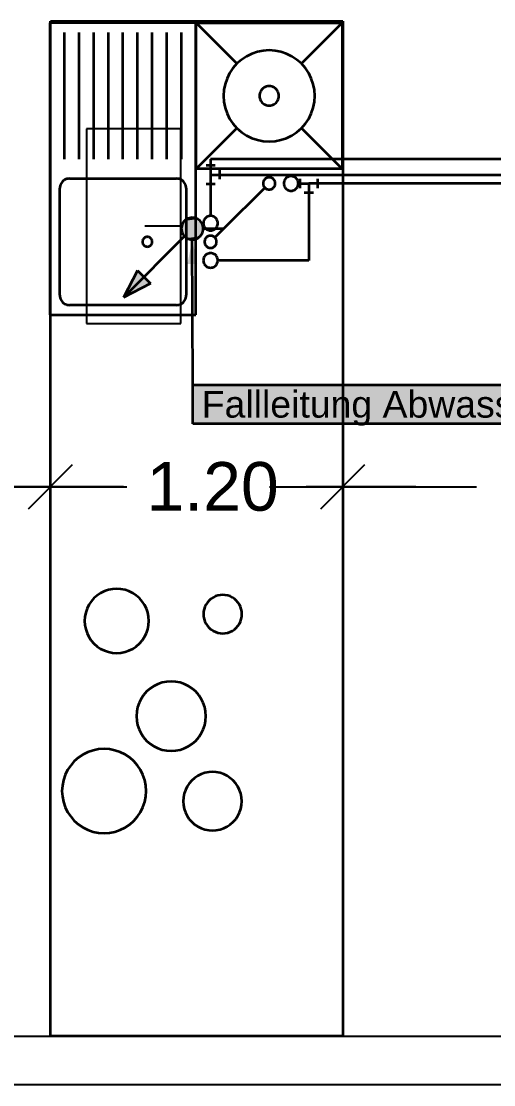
# Model space of a CAD drawing. Extents: x 0 to 756, y -25 to 420.
# Drawn here: x 153.9 to 192.7, y 150.2 to 237.7 of the extents above; entities that cross this region are included whole.
import ezdxf
from ezdxf.lldxf.tags import DXFTag

# ---------------------------------------------------------------- set-up
doc = ezdxf.new("R2010")
doc.units = 0
doc.layers.get('0').update_dxf_attribs({"lineweight": 25})
doc.layers.get('DEFPOINTS').update_dxf_attribs({"lineweight": 25})
for name, color, linetype, lineweight in [('Allgemein03', 7, 'Continuous', 25), ('Möblierung', 7, 'Continuous', 13), ('S_Einrichtung', 7, 'Continuous', 35), ('S_Text', 7, 'Continuous', 35), ('Standard', 7, 'Continuous', 25)]:
    doc.layers.add(name, color=color, linetype=linetype, lineweight=lineweight)
for name, color, linetype, lineweight, true_color in [('Raum', 250, 'Continuous', 13, 0x333333), ('S_Kaltwasser', 3, 'Continuous', 35, 0x00ff00), ('S_Schmutzwasser', 7, 'Continuous', 35, 0x808040), ('S_Warmwasser', 1, 'fein_strichliert', 35, 0xff0000), ('S_Zirkulation', 7, 'fein_strichliert', 35, 0xff0080)]:
    doc.layers.add(name, color=color, linetype=linetype, lineweight=lineweight, true_color=true_color)
doc.styles.get("Standard").update_dxf_attribs({"font": 'arial.ttf'})
tags = doc.linetypes.add('fein_strichliert', pattern=[4, 1, -2, 1]).pattern_tags.tags
tags[8:9] = [DXFTag(74, 4), DXFTag(75, 0), DXFTag(340, '0'), DXFTag(46, 0.0), DXFTag(50, 0.0), DXFTag(44, 0.0), DXFTag(45, 0.0)]
tags[6:7] = [DXFTag(74, 4), DXFTag(75, 0), DXFTag(340, '0'), DXFTag(46, 0.0), DXFTag(50, 0.0), DXFTag(44, 0.0), DXFTag(45, 0.0)]
tags[4:5] = [DXFTag(74, 4), DXFTag(75, 0), DXFTag(340, '0'), DXFTag(46, 0.0), DXFTag(50, 0.0), DXFTag(44, 0.0), DXFTag(45, 0.0)]
tags = doc.linetypes.add('VERDECKT2_S2', pattern=[0.27, 0.2, -0.07]).pattern_tags.tags
tags[6:7] = [DXFTag(74, 4), DXFTag(75, 0), DXFTag(340, '0'), DXFTag(46, 1.0), DXFTag(50, 0.0), DXFTag(44, 0.0), DXFTag(45, 0.0)]
tags[4:5] = [DXFTag(74, 4), DXFTag(75, 0), DXFTag(340, '0'), DXFTag(46, 1.0), DXFTag(50, 0.0), DXFTag(44, 0.0), DXFTag(45, 0.0)]

# ---------------------------------------------------------------- blocks, each defined once
blk = doc.blocks.new('Referenz-A01I5XF3IE')
at = {"layer": 'Allgemein03', "color": 0, "linetype": 'VERDECKT2_S2', "lineweight": -2, "ltscale": 0.25}
for p, q in [((121.284, 154.215), (292.398, 154.215)), ((292.398, 150.212), (121.284, 150.212))]:
    blk.add_line(p, q, dxfattribs=at)
at = {"layer": 'DEFPOINTS', "color": 0, "linetype": 'Continuous', "lineweight": -2, "ltscale": 0.25}
for p, q in [((156.281, 237.67), (156.281, 237.67)), ((156.281, 237.67), (156.281, 237.67)), ((180.312, 237.67), (180.312, 237.67)), ((180.312, 237.67), (180.312, 237.67)), ((180.312, 237.67), (180.312, 237.67)), ((180.312, 237.67), (180.312, 237.67)), ((156.281, 199.387), (156.281, 199.387)), ((180.312, 199.387), (180.312, 199.387)), ((156.281, 154.215), (156.281, 154.215)), ((156.281, 154.215), (156.281, 154.215))]:
    blk.add_line(p, q, dxfattribs=at)
at = {"layer": 'Möblierung', "color": 0, "lineweight": 35}
for p, q in [((156.281, 154.215), (156.281, 237.67)), ((156.281, 237.67), (180.312, 237.67)), ((180.312, 237.67), (180.312, 154.215)), ((160.727, 190.796), (160.417, 190.643)), ((161.054, 190.907), (160.727, 190.796)), ((161.392, 190.974), (161.054, 190.907)), ((161.737, 190.997), (161.392, 190.974)), ((162.081, 190.974), (161.737, 190.997)), ((162.42, 190.907), (162.081, 190.974)), ((162.747, 190.796), (162.42, 190.907)), ((163.057, 190.643), (162.747, 190.796)), ((159.643, 189.964), (159.451, 189.677)), ((159.87, 190.224), (159.643, 189.964)), ((160.13, 190.451), (159.87, 190.224)), ((160.417, 190.643), (160.13, 190.451)), ((163.344, 190.451), (163.057, 190.643)), ((163.604, 190.224), (163.344, 190.451)), ((163.831, 189.964), (163.604, 190.224)), ((164.023, 189.677), (163.831, 189.964)), ((169.194, 189.88), (169.079, 189.708)), ((169.331, 190.036), (169.194, 189.88)), ((169.487, 190.172), (169.331, 190.036)), ((169.659, 190.287), (169.487, 190.172)), ((169.845, 190.379), (169.659, 190.287)), ((170.041, 190.446), (169.845, 190.379)), ((170.244, 190.486), (170.041, 190.446)), ((170.45, 190.499), (170.244, 190.486)), ((170.657, 190.486), (170.45, 190.499)), ((170.86, 190.446), (170.657, 190.486)), ((171.056, 190.379), (170.86, 190.446)), ((171.242, 190.287), (171.056, 190.379)), ((171.414, 190.172), (171.242, 190.287)), ((171.57, 190.036), (171.414, 190.172)), ((171.706, 189.88), (171.57, 190.036)), ((171.821, 189.708), (171.706, 189.88)), ((159.187, 189.04), (159.12, 188.701)), ((159.298, 189.367), (159.187, 189.04)), ((159.451, 189.677), (159.298, 189.367)), ((164.176, 189.367), (164.023, 189.677)), ((164.287, 189.04), (164.176, 189.367)), ((164.354, 188.701), (164.287, 189.04)), ((168.881, 189.123), (168.867, 188.917)), ((168.867, 188.917), (168.881, 188.71)), ((168.921, 189.326), (168.881, 189.123)), ((168.988, 189.522), (168.921, 189.326)), ((169.079, 189.708), (168.988, 189.522)), ((171.913, 189.522), (171.821, 189.708)), ((171.979, 189.326), (171.913, 189.522)), ((172.02, 189.123), (171.979, 189.326)), ((172.033, 188.917), (172.02, 189.123)), ((172.02, 188.71), (172.033, 188.917)), ((159.12, 188.701), (159.097, 188.357)), ((159.097, 188.357), (159.12, 188.012)), ((164.377, 188.357), (164.354, 188.701)), ((164.354, 188.012), (164.377, 188.357)), ((168.881, 188.71), (168.921, 188.507)), ((168.921, 188.507), (168.988, 188.311)), ((168.988, 188.311), (169.079, 188.125)), ((169.079, 188.125), (169.194, 187.953)), ((171.706, 187.953), (171.821, 188.125)), ((171.821, 188.125), (171.913, 188.311)), ((171.913, 188.311), (171.979, 188.507)), ((171.979, 188.507), (172.02, 188.71)), ((159.12, 188.012), (159.187, 187.674)), ((159.187, 187.674), (159.298, 187.347)), ((159.298, 187.347), (159.451, 187.037)), ((164.023, 187.037), (164.176, 187.347)), ((164.176, 187.347), (164.287, 187.674)), ((164.287, 187.674), (164.354, 188.012)), ((169.194, 187.953), (169.331, 187.797)), ((169.331, 187.797), (169.487, 187.661)), ((169.487, 187.661), (169.659, 187.546)), ((169.659, 187.546), (169.845, 187.454)), ((169.845, 187.454), (170.041, 187.388)), ((170.041, 187.388), (170.244, 187.347)), ((170.244, 187.347), (170.45, 187.334)), ((170.45, 187.334), (170.657, 187.347)), ((170.657, 187.347), (170.86, 187.388)), ((170.86, 187.388), (171.056, 187.454)), ((171.056, 187.454), (171.242, 187.546)), ((171.242, 187.546), (171.414, 187.661)), ((171.414, 187.661), (171.57, 187.797)), ((171.57, 187.797), (171.706, 187.953)), ((159.451, 187.037), (159.643, 186.75)), ((159.643, 186.75), (159.87, 186.49)), ((159.87, 186.49), (160.13, 186.263)), ((163.344, 186.263), (163.604, 186.49)), ((163.604, 186.49), (163.831, 186.75)), ((163.831, 186.75), (164.023, 187.037)), ((160.13, 186.263), (160.417, 186.071)), ((160.417, 186.071), (160.727, 185.918)), ((160.727, 185.918), (161.054, 185.807)), ((161.054, 185.807), (161.392, 185.74)), ((161.392, 185.74), (161.737, 185.717)), ((161.737, 185.717), (162.081, 185.74)), ((162.081, 185.74), (162.42, 185.807)), ((162.42, 185.807), (162.747, 185.918)), ((162.747, 185.918), (163.057, 186.071)), ((163.057, 186.071), (163.344, 186.263)), ((164.787, 182.993), (164.477, 182.786)), ((165.122, 183.158), (164.787, 182.993)), ((165.475, 183.278), (165.122, 183.158)), ((165.842, 183.351), (165.475, 183.278)), ((166.214, 183.376), (165.842, 183.351)), ((166.587, 183.351), (166.214, 183.376)), ((166.953, 183.278), (166.587, 183.351)), ((167.306, 183.158), (166.953, 183.278)), ((167.641, 182.993), (167.306, 183.158)), ((167.951, 182.786), (167.641, 182.993)), ((163.743, 181.949), (163.578, 181.614)), ((163.95, 182.259), (163.743, 181.949)), ((164.196, 182.54), (163.95, 182.259)), ((164.477, 182.786), (164.196, 182.54)), ((168.232, 182.54), (167.951, 182.786)), ((168.478, 182.259), (168.232, 182.54)), ((168.685, 181.949), (168.478, 182.259)), ((168.85, 181.614), (168.685, 181.949)), ((163.458, 181.261), (163.385, 180.894)), ((163.578, 181.614), (163.458, 181.261)), ((168.97, 181.261), (168.85, 181.614)), ((169.043, 180.894), (168.97, 181.261)), ((163.385, 180.894), (163.36, 180.522)), ((163.36, 180.522), (163.385, 180.15)), ((169.068, 180.522), (169.043, 180.894)), ((169.043, 180.15), (169.068, 180.522)), ((163.385, 180.15), (163.458, 179.783)), ((163.458, 179.783), (163.578, 179.43)), ((163.578, 179.43), (163.743, 179.095)), ((168.685, 179.095), (168.85, 179.43)), ((168.85, 179.43), (168.97, 179.783)), ((168.97, 179.783), (169.043, 180.15)), ((163.743, 179.095), (163.95, 178.785)), ((163.95, 178.785), (164.196, 178.504)), ((164.196, 178.504), (164.477, 178.258)), ((167.951, 178.258), (168.232, 178.504)), ((168.232, 178.504), (168.478, 178.785)), ((168.478, 178.785), (168.685, 179.095)), ((159.375, 177.564), (158.969, 177.363)), ((159.803, 177.709), (159.375, 177.564)), ((160.247, 177.798), (159.803, 177.709)), ((160.699, 177.827), (160.247, 177.798)), ((161.151, 177.798), (160.699, 177.827)), ((161.595, 177.709), (161.151, 177.798)), ((162.024, 177.564), (161.595, 177.709)), ((162.43, 177.363), (162.024, 177.564)), ((164.477, 178.258), (164.787, 178.051)), ((164.787, 178.051), (165.122, 177.886)), ((165.122, 177.886), (165.475, 177.766)), ((165.475, 177.766), (165.842, 177.693)), ((165.842, 177.693), (166.214, 177.668)), ((166.214, 177.668), (166.587, 177.693)), ((166.587, 177.693), (166.953, 177.766)), ((166.953, 177.766), (167.306, 177.886)), ((167.306, 177.886), (167.641, 178.051)), ((167.641, 178.051), (167.951, 178.258)), ((158.252, 176.813), (157.953, 176.473)), ((158.592, 177.112), (158.252, 176.813)), ((158.969, 177.363), (158.592, 177.112)), ((162.806, 177.112), (162.43, 177.363)), ((163.147, 176.813), (162.806, 177.112)), ((163.445, 176.473), (163.147, 176.813)), ((157.702, 176.097), (157.501, 175.69)), ((157.953, 176.473), (157.702, 176.097)), ((163.697, 176.097), (163.445, 176.473)), ((163.897, 175.69), (163.697, 176.097)), ((168.988, 175.852), (168.69, 175.75)), ((169.297, 175.913), (168.988, 175.852)), ((169.611, 175.934), (169.297, 175.913)), ((169.925, 175.913), (169.611, 175.934)), ((170.234, 175.852), (169.925, 175.913)), ((170.532, 175.75), (170.234, 175.852)), ((157.356, 175.262), (157.268, 174.818)), ((157.501, 175.69), (157.356, 175.262)), ((164.042, 175.262), (163.897, 175.69)), ((164.131, 174.818), (164.042, 175.262)), ((167.701, 174.992), (167.526, 174.73)), ((167.909, 175.229), (167.701, 174.992)), ((168.145, 175.436), (167.909, 175.229)), ((168.407, 175.611), (168.145, 175.436)), ((168.69, 175.75), (168.407, 175.611)), ((170.814, 175.611), (170.532, 175.75)), ((171.076, 175.436), (170.814, 175.611)), ((171.313, 175.229), (171.076, 175.436)), ((171.52, 174.992), (171.313, 175.229)), ((171.695, 174.73), (171.52, 174.992)), ((157.268, 174.818), (157.238, 174.366)), ((157.238, 174.366), (157.268, 173.914)), ((164.16, 174.366), (164.131, 174.818)), ((164.131, 173.914), (164.16, 174.366)), ((167.286, 174.15), (167.224, 173.841)), ((167.387, 174.448), (167.286, 174.15)), ((167.526, 174.73), (167.387, 174.448)), ((171.835, 174.448), (171.695, 174.73)), ((171.936, 174.15), (171.835, 174.448)), ((171.997, 173.841), (171.936, 174.15)), ((157.268, 173.914), (157.356, 173.47)), ((157.356, 173.47), (157.501, 173.041)), ((163.897, 173.041), (164.042, 173.47)), ((164.042, 173.47), (164.131, 173.914)), ((167.224, 173.841), (167.204, 173.527)), ((167.204, 173.527), (167.224, 173.212)), ((167.224, 173.212), (167.286, 172.904)), ((171.936, 172.904), (171.997, 173.212)), ((172.018, 173.527), (171.997, 173.841)), ((171.997, 173.212), (172.018, 173.527)), ((157.501, 173.041), (157.702, 172.635)), ((157.702, 172.635), (157.953, 172.259)), ((163.445, 172.259), (163.697, 172.635)), ((163.697, 172.635), (163.897, 173.041)), ((167.286, 172.904), (167.387, 172.605)), ((167.387, 172.605), (167.526, 172.323)), ((167.526, 172.323), (167.701, 172.061)), ((171.52, 172.061), (171.695, 172.323)), ((171.695, 172.323), (171.835, 172.605)), ((171.835, 172.605), (171.936, 172.904)), ((157.953, 172.259), (158.252, 171.919)), ((158.252, 171.919), (158.592, 171.62)), ((158.592, 171.62), (158.969, 171.368)), ((162.43, 171.368), (162.806, 171.62)), ((162.806, 171.62), (163.147, 171.919)), ((163.147, 171.919), (163.445, 172.259)), ((167.701, 172.061), (167.909, 171.824)), ((167.909, 171.824), (168.145, 171.617)), ((168.145, 171.617), (168.407, 171.442)), ((168.407, 171.442), (168.69, 171.303)), ((170.532, 171.303), (170.814, 171.442)), ((170.814, 171.442), (171.076, 171.617)), ((171.076, 171.617), (171.313, 171.824)), ((171.313, 171.824), (171.52, 172.061)), ((158.969, 171.368), (159.375, 171.168)), ((159.375, 171.168), (159.803, 171.023)), ((159.803, 171.023), (160.247, 170.934)), ((160.247, 170.934), (160.699, 170.905)), ((160.699, 170.905), (161.151, 170.934)), ((161.151, 170.934), (161.595, 171.023)), ((161.595, 171.023), (162.024, 171.168)), ((162.024, 171.168), (162.43, 171.368)), ((168.69, 171.303), (168.988, 171.201)), ((168.988, 171.201), (169.297, 171.14)), ((169.297, 171.14), (169.611, 171.119)), ((169.611, 171.119), (169.925, 171.14)), ((169.925, 171.14), (170.234, 171.201)), ((170.234, 171.201), (170.532, 171.303)), ((180.312, 154.215), (156.281, 154.215))]:
    blk.add_line(p, q, dxfattribs=at)
at = {"layer": 'Möblierung', "color": 0, "lineweight": -2}
for p, q in [((159.254, 228.824), (159.254, 212.813)), ((167.006, 228.824), (159.254, 228.824)), ((167.006, 212.813), (167.006, 228.824)), ((167.006, 220.819), (164.037, 220.819)), ((159.254, 212.813), (167.006, 212.813))]:
    blk.add_line(p, q, dxfattribs=at)
at = {"layer": 'Raum', "color": 0, "lineweight": -2}
for p, q in [((156.281, 154.215), (156.281, 237.67)), ((156.281, 237.67), (180.312, 237.67)), ((180.312, 237.67), (180.312, 154.215)), ((180.312, 154.215), (156.281, 154.215))]:
    blk.add_line(p, q, dxfattribs=at)
at = {"layer": 'Standard', "color": 0, "lineweight": -2}
for p, q in [((156.281, 196.385), (156.281, 202.389)), ((156.281, 202.389), (156.281, 196.385)), ((180.312, 196.385), (180.312, 202.389)), ((180.312, 202.389), (180.312, 196.385)), ((154.48, 197.585), (158.083, 201.188)), ((158.083, 201.188), (154.48, 197.585)), ((178.511, 197.585), (182.114, 201.188)), ((182.114, 201.188), (178.511, 197.585)), ((146.638, 199.387), (156.281, 199.387)), ((150.277, 199.387), (159.283, 199.387)), ((162.285, 199.387), (153.279, 199.387)), ((156.281, 199.387), (162.577, 199.387)), ((174.308, 199.387), (183.314, 199.387)), ((175.786, 199.387), (180.312, 199.387)), ((186.316, 199.387), (177.31, 199.387)), ((180.312, 199.387), (191.314, 199.387))]:
    blk.add_line(p, q, dxfattribs=at)
at = {"layer": 'Standard', "color": 0, "lineweight": -2, "insert": (164.178, 201.42), "char_height": 4.00267, "attachment_point": 1}
blk.add_mtext('{\\fArial;1.20}', dxfattribs=at)
blk = doc.blocks.new('Fallleitung Abwasser-A01I5XJ7IE', base_point=(162.292, 214.964))
at = {"color": 0, "lineweight": -2}
for p, q in [((167.4, 221.334), (167.311, 221.256)), ((167.498, 221.399), (167.4, 221.334)), ((167.603, 221.451), (167.498, 221.399)), ((167.715, 221.489), (167.603, 221.451)), ((167.83, 221.512), (167.715, 221.489)), ((167.948, 221.52), (167.83, 221.512)), ((168.065, 221.512), (167.948, 221.52)), ((168.181, 221.489), (168.065, 221.512)), ((168.292, 221.451), (168.181, 221.489)), ((168.398, 221.399), (168.292, 221.451)), ((168.496, 221.334), (168.398, 221.399)), ((168.584, 221.256), (168.496, 221.334)), ((167.055, 220.737), (167.048, 220.62)), ((167.048, 220.62), (167.055, 220.502)), ((167.078, 220.853), (167.055, 220.737)), ((167.055, 220.502), (167.078, 220.387)), ((167.116, 220.964), (167.078, 220.853)), ((167.168, 221.07), (167.116, 220.964)), ((167.234, 221.168), (167.168, 221.07)), ((167.311, 221.256), (167.234, 221.168)), ((168.662, 221.168), (168.584, 221.256)), ((168.727, 221.07), (168.662, 221.168)), ((168.779, 220.964), (168.727, 221.07)), ((168.817, 220.853), (168.779, 220.964)), ((168.84, 220.737), (168.817, 220.853)), ((168.817, 220.387), (168.84, 220.502)), ((168.848, 220.62), (168.84, 220.737)), ((168.84, 220.502), (168.848, 220.62)), ((167.311, 219.984), (162.292, 214.964)), ((167.078, 220.387), (167.116, 220.275)), ((167.116, 220.275), (167.168, 220.17)), ((167.168, 220.17), (167.234, 220.072)), ((167.234, 220.072), (167.311, 219.983)), ((167.311, 219.983), (167.4, 219.906)), ((167.4, 219.906), (167.498, 219.84)), ((167.498, 219.84), (167.603, 219.788)), ((167.603, 219.788), (167.715, 219.75)), ((167.715, 219.75), (167.83, 219.728)), ((167.83, 219.728), (167.948, 219.72)), ((167.948, 219.72), (168.065, 219.728)), ((168.065, 219.728), (168.181, 219.75)), ((168.181, 219.75), (168.292, 219.788)), ((168.292, 219.788), (168.398, 219.84)), ((168.398, 219.84), (168.496, 219.906)), ((168.496, 219.906), (168.584, 219.983)), ((168.584, 219.983), (168.662, 220.072)), ((168.662, 220.072), (168.727, 220.17)), ((168.727, 220.17), (168.779, 220.275)), ((168.779, 220.275), (168.817, 220.387)), ((163.446, 217.181), (162.292, 214.964)), ((163.446, 217.181), (164.509, 216.118)), ((164.509, 216.118), (162.292, 214.964))]:
    blk.add_line(p, q, dxfattribs=at)
for points in [[(168.584, 221.256), (167.311, 221.256), (168.398, 221.399)], [(167.311, 221.256), (168.398, 221.399), (167.498, 221.399)], [(168.398, 221.399), (167.498, 221.399), (168.181, 221.489)], [(167.498, 221.399), (168.181, 221.489), (167.715, 221.489)], [(168.181, 221.489), (167.715, 221.489), (167.948, 221.52)], [(168.848, 220.62), (167.048, 220.62), (168.817, 220.853)], [(167.048, 220.62), (168.817, 220.853), (167.078, 220.853)], [(167.078, 220.387), (168.848, 220.62), (167.048, 220.62)], [(168.817, 220.853), (167.078, 220.853), (168.727, 221.07)], [(167.078, 220.853), (168.727, 221.07), (167.168, 221.07)], [(168.817, 220.387), (167.078, 220.387), (168.848, 220.62)], [(168.727, 221.07), (167.168, 221.07), (168.584, 221.256)], [(167.168, 221.07), (168.584, 221.256), (167.311, 221.256)], [(167.168, 220.17), (168.817, 220.387), (167.078, 220.387)], [(168.727, 220.17), (167.168, 220.17), (168.817, 220.387)], [(167.311, 219.983), (168.727, 220.17), (167.168, 220.17)], [(168.584, 219.983), (167.311, 219.983), (168.727, 220.17)], [(167.498, 219.84), (168.584, 219.983), (167.311, 219.983)], [(168.398, 219.84), (167.498, 219.84), (168.584, 219.983)], [(167.715, 219.75), (168.398, 219.84), (167.498, 219.84)], [(168.181, 219.75), (167.715, 219.75), (168.398, 219.84)], [(167.948, 219.72), (168.181, 219.75), (167.715, 219.75)], [(164.509, 216.118), (162.893, 216.118), (163.446, 217.181)], [(162.292, 214.964), (164.509, 216.118), (162.893, 216.118)]]:
    blk.add_solid(points, dxfattribs=at)
blk = doc.blocks.new('Bauteilbeschriftung-A01I5XJ9IE', base_point=(167.555, 204.574))
at = {"color": 0, "linetype": 'ByBlock', "lineweight": -2, "ltscale": 0.35}
blk.add_line((167.994, 207.774), (167.948, 219.72), dxfattribs=at)
at = {"color": 0, "lineweight": -2}
for p, q in [((167.994, 207.774), (197.969, 207.774)), ((167.994, 204.574), (167.994, 207.774)), ((197.969, 207.774), (197.969, 204.574)), ((197.969, 204.574), (167.994, 204.574))]:
    blk.add_line(p, q, dxfattribs=at)
at = {"color": 0, "linetype": 'ByBlock', "lineweight": -2, "ltscale": 0.35}
for points in [[(168.355, 217.721), (167.556, 217.721), (167.948, 219.72)], [(167.555, 217.718), (168.355, 217.721), (167.556, 217.721)]]:
    blk.add_solid(points, dxfattribs=at)
at = {"color": 7, "linetype": 'ByBlock', "lineweight": -2, "ltscale": 0.35, "true_color": 0xffffff}
for points in [[(167.994, 204.574), (197.969, 204.574), (167.994, 207.774)], [(197.969, 204.574), (167.994, 207.774), (197.969, 207.774)]]:
    blk.add_solid(points, dxfattribs=at)
at = {"color": 0, "linetype": 'ByBlock', "lineweight": -2, "ltscale": 0.35, "insert": (168.728, 207.274), "char_height": 2.2, "attachment_point": 1}
blk.add_mtext('{\\fArial;Fallleitung Abwasser}', dxfattribs=at)
blk = doc.blocks.new('Spüle-A01I5XMLIE', base_point=(156.253, 213.533))
at = {"color": 0, "linetype": 'ByBlock', "lineweight": -2, "ltscale": 0.35}
for p, q in [((168.253, 237.533), (156.253, 237.533)), ((156.253, 237.533), (156.253, 213.533)), ((168.253, 213.533), (168.253, 237.533)), ((157.453, 226.333), (157.453, 236.733)), ((158.653, 226.333), (158.653, 236.733)), ((159.853, 226.333), (159.853, 236.733)), ((161.053, 226.333), (161.053, 236.733)), ((162.253, 226.333), (162.253, 236.733)), ((163.453, 226.333), (163.453, 236.733)), ((164.653, 226.333), (164.653, 236.733)), ((165.853, 226.333), (165.853, 236.733)), ((167.053, 226.333), (167.053, 236.733)), ((157.06, 224.037), (157.053, 223.933)), ((157.053, 215.133), (157.053, 223.933)), ((157.081, 224.14), (157.06, 224.037)), ((157.114, 224.239), (157.081, 224.14)), ((157.161, 224.333), (157.114, 224.239)), ((157.219, 224.42), (157.161, 224.333)), ((157.288, 224.499), (157.219, 224.42)), ((157.366, 224.568), (157.288, 224.499)), ((157.453, 224.626), (157.366, 224.568)), ((157.547, 224.672), (157.453, 224.626)), ((157.646, 224.706), (157.547, 224.672)), ((157.749, 224.726), (157.646, 224.706)), ((157.853, 224.733), (157.749, 224.726)), ((157.853, 224.733), (166.653, 224.733)), ((166.758, 224.726), (166.653, 224.733)), ((166.86, 224.706), (166.758, 224.726)), ((166.96, 224.672), (166.86, 224.706)), ((167.053, 224.626), (166.96, 224.672)), ((167.14, 224.568), (167.053, 224.626)), ((167.219, 224.499), (167.14, 224.568)), ((167.288, 224.42), (167.219, 224.499)), ((167.346, 224.333), (167.288, 224.42)), ((167.392, 224.239), (167.346, 224.333)), ((167.426, 224.14), (167.392, 224.239)), ((167.447, 224.037), (167.426, 224.14)), ((167.453, 223.933), (167.447, 224.037)), ((167.453, 223.933), (167.453, 215.133)), ((163.857, 219.585), (163.853, 219.533)), ((163.853, 219.533), (163.857, 219.481)), ((163.867, 219.636), (163.857, 219.585)), ((163.884, 219.686), (163.867, 219.636)), ((163.907, 219.733), (163.884, 219.686)), ((163.936, 219.776), (163.907, 219.733)), ((163.971, 219.816), (163.936, 219.776)), ((164.01, 219.85), (163.971, 219.816)), ((164.053, 219.879), (164.01, 219.85)), ((164.1, 219.902), (164.053, 219.879)), ((164.15, 219.919), (164.1, 219.902)), ((164.201, 219.93), (164.15, 219.919)), ((164.253, 219.933), (164.201, 219.93)), ((164.306, 219.93), (164.253, 219.933)), ((164.357, 219.919), (164.306, 219.93)), ((164.406, 219.902), (164.357, 219.919)), ((164.453, 219.879), (164.406, 219.902)), ((164.497, 219.85), (164.453, 219.879)), ((164.536, 219.816), (164.497, 219.85)), ((164.571, 219.776), (164.536, 219.816)), ((164.6, 219.733), (164.571, 219.776)), ((164.623, 219.686), (164.6, 219.733)), ((164.64, 219.636), (164.623, 219.686)), ((164.65, 219.585), (164.64, 219.636)), ((164.653, 219.533), (164.65, 219.585)), ((164.65, 219.481), (164.653, 219.533)), ((163.857, 219.481), (163.867, 219.429)), ((163.867, 219.429), (163.884, 219.38)), ((163.884, 219.38), (163.907, 219.333)), ((163.907, 219.333), (163.936, 219.289)), ((163.936, 219.289), (163.971, 219.25)), ((163.971, 219.25), (164.01, 219.216)), ((164.01, 219.216), (164.053, 219.187)), ((164.053, 219.187), (164.1, 219.163)), ((164.1, 219.163), (164.15, 219.147)), ((164.15, 219.147), (164.201, 219.136)), ((164.201, 219.136), (164.253, 219.133)), ((164.253, 219.133), (164.306, 219.136)), ((164.306, 219.136), (164.357, 219.147)), ((164.357, 219.147), (164.406, 219.163)), ((164.406, 219.163), (164.453, 219.187)), ((164.453, 219.187), (164.497, 219.216)), ((164.497, 219.216), (164.536, 219.25)), ((164.536, 219.25), (164.571, 219.289)), ((164.571, 219.289), (164.6, 219.333)), ((164.6, 219.333), (164.623, 219.38)), ((164.623, 219.38), (164.64, 219.429)), ((164.64, 219.429), (164.65, 219.481)), ((157.053, 215.133), (157.06, 215.029)), ((157.06, 215.029), (157.081, 214.926)), ((157.081, 214.926), (157.114, 214.827)), ((157.114, 214.827), (157.161, 214.733)), ((157.161, 214.733), (157.219, 214.646)), ((157.219, 214.646), (157.288, 214.567)), ((157.288, 214.567), (157.366, 214.498)), ((157.366, 214.498), (157.453, 214.44)), ((157.453, 214.44), (157.547, 214.394)), ((157.547, 214.394), (157.646, 214.36)), ((157.646, 214.36), (157.749, 214.34)), ((157.749, 214.34), (157.853, 214.333)), ((166.653, 214.333), (157.853, 214.333)), ((166.653, 214.333), (166.758, 214.34)), ((166.758, 214.34), (166.86, 214.36)), ((166.86, 214.36), (166.96, 214.394)), ((166.96, 214.394), (167.053, 214.44)), ((167.053, 214.44), (167.14, 214.498)), ((167.14, 214.498), (167.219, 214.567)), ((167.219, 214.567), (167.288, 214.646)), ((167.288, 214.646), (167.346, 214.733)), ((167.346, 214.733), (167.392, 214.827)), ((167.392, 214.827), (167.426, 214.926)), ((167.426, 214.926), (167.447, 215.029)), ((167.447, 215.029), (167.453, 215.133)), ((156.253, 213.533), (168.253, 213.533))]:
    blk.add_line(p, q, dxfattribs=at)
blk = doc.blocks.new('Anschluss-Element-A01I5XMNIE', base_point=(168.853, 217.403))
at = {"color": 0, "lineweight": -2}
for p, q in [((168.859, 218.081), (168.853, 218.003)), ((168.853, 218.003), (168.859, 217.925)), ((168.874, 218.158), (168.859, 218.081)), ((168.859, 217.925), (168.874, 217.848)), ((168.899, 218.233), (168.874, 218.158)), ((168.874, 217.848), (168.899, 217.773)), ((168.934, 218.303), (168.899, 218.233)), ((168.899, 217.773), (168.934, 217.703)), ((168.977, 218.368), (168.934, 218.303)), ((169.029, 218.427), (168.977, 218.368)), ((169.088, 218.479), (169.029, 218.427)), ((169.153, 218.523), (169.088, 218.479)), ((169.224, 218.557), (169.153, 218.523)), ((169.298, 218.583), (169.224, 218.557)), ((169.375, 218.598), (169.298, 218.583)), ((169.453, 218.603), (169.375, 218.598)), ((169.532, 218.598), (169.453, 218.603)), ((169.609, 218.583), (169.532, 218.598)), ((169.683, 218.557), (169.609, 218.583)), ((169.753, 218.523), (169.683, 218.557)), ((169.819, 218.479), (169.753, 218.523)), ((169.878, 218.427), (169.819, 218.479)), ((169.929, 218.368), (169.878, 218.427)), ((169.973, 218.303), (169.929, 218.368)), ((170.008, 218.233), (169.973, 218.303)), ((169.973, 217.703), (170.008, 217.773)), ((170.033, 218.158), (170.008, 218.233)), ((170.008, 217.773), (170.033, 217.848)), ((170.048, 218.081), (170.033, 218.158)), ((170.033, 217.848), (170.048, 217.925)), ((170.053, 218.003), (170.048, 218.081)), ((170.048, 217.925), (170.053, 218.003)), ((168.934, 217.703), (168.977, 217.638)), ((168.977, 217.638), (169.029, 217.579)), ((169.029, 217.579), (169.088, 217.527)), ((169.088, 217.527), (169.153, 217.483)), ((169.153, 217.483), (169.224, 217.449)), ((169.224, 217.449), (169.298, 217.423)), ((169.298, 217.423), (169.375, 217.408)), ((169.375, 217.408), (169.453, 217.403)), ((169.453, 217.403), (169.532, 217.408)), ((169.532, 217.408), (169.609, 217.423)), ((169.609, 217.423), (169.683, 217.449)), ((169.683, 217.449), (169.753, 217.483)), ((169.753, 217.483), (169.819, 217.527)), ((169.819, 217.527), (169.878, 217.579)), ((169.878, 217.579), (169.929, 217.638)), ((169.929, 217.638), (169.973, 217.703))]:
    blk.add_line(p, q, dxfattribs=at)
blk = doc.blocks.new('Anschluss-Element-A01I5XMPIE', base_point=(168.853, 220.463))
at = {"color": 0, "linetype": 'Continuous', "lineweight": -2, "ltscale": 0.35}
for p, q in [((168.899, 221.293), (168.874, 221.218)), ((168.934, 221.363), (168.899, 221.293)), ((168.977, 221.428), (168.934, 221.363)), ((169.029, 221.487), (168.977, 221.428)), ((169.088, 221.539), (169.029, 221.487)), ((169.153, 221.583), (169.088, 221.539)), ((169.224, 221.617), (169.153, 221.583)), ((169.298, 221.643), (169.224, 221.617)), ((169.375, 221.658), (169.298, 221.643)), ((169.453, 221.663), (169.375, 221.658)), ((169.532, 221.658), (169.453, 221.663)), ((169.609, 221.643), (169.532, 221.658)), ((169.683, 221.617), (169.609, 221.643)), ((169.753, 221.583), (169.683, 221.617)), ((169.819, 221.539), (169.753, 221.583)), ((169.878, 221.487), (169.819, 221.539)), ((169.929, 221.428), (169.878, 221.487)), ((169.973, 221.363), (169.929, 221.428)), ((170.008, 221.293), (169.973, 221.363)), ((170.033, 221.218), (170.008, 221.293)), ((168.859, 221.141), (168.853, 221.063)), ((168.853, 221.063), (168.859, 220.985)), ((168.874, 221.218), (168.859, 221.141)), ((168.859, 220.985), (168.874, 220.908)), ((168.874, 220.908), (168.899, 220.833)), ((168.899, 220.833), (168.934, 220.763)), ((168.934, 220.763), (168.977, 220.698)), ((168.977, 220.698), (169.029, 220.639)), ((169.029, 220.639), (169.088, 220.587)), ((169.088, 220.587), (169.153, 220.543)), ((169.153, 220.543), (169.224, 220.509)), ((169.224, 220.509), (169.298, 220.483)), ((169.298, 220.483), (169.375, 220.468)), ((169.375, 220.468), (169.453, 220.463)), ((169.453, 220.463), (169.532, 220.468)), ((169.532, 220.468), (169.609, 220.483)), ((169.609, 220.483), (169.683, 220.509)), ((169.683, 220.509), (169.753, 220.543)), ((169.753, 220.543), (169.819, 220.587)), ((169.819, 220.587), (169.878, 220.639)), ((169.878, 220.639), (169.929, 220.698)), ((169.929, 220.698), (169.973, 220.763)), ((169.973, 220.763), (170.008, 220.833)), ((170.008, 220.833), (170.033, 220.908)), ((170.048, 221.141), (170.033, 221.218)), ((170.033, 220.908), (170.048, 220.985)), ((170.053, 221.063), (170.048, 221.141)), ((170.048, 220.985), (170.053, 221.063))]:
    blk.add_line(p, q, dxfattribs=at)
blk = doc.blocks.new('Anschluss-Element-A01I5XMRIE', base_point=(168.953, 219.033))
at = {"color": 0, "lineweight": -2}
for p, q in [((168.958, 219.598), (168.953, 219.533)), ((168.953, 219.533), (168.958, 219.468)), ((168.97, 219.662), (168.958, 219.598)), ((168.991, 219.724), (168.97, 219.662)), ((169.02, 219.783), (168.991, 219.724)), ((169.057, 219.837), (169.02, 219.783)), ((169.1, 219.887), (169.057, 219.837)), ((169.149, 219.93), (169.1, 219.887)), ((169.203, 219.966), (169.149, 219.93)), ((169.262, 219.995), (169.203, 219.966)), ((169.324, 220.016), (169.262, 219.995)), ((169.388, 220.029), (169.324, 220.016)), ((169.453, 220.033), (169.388, 220.029)), ((169.519, 220.029), (169.453, 220.033)), ((169.583, 220.016), (169.519, 220.029)), ((169.645, 219.995), (169.583, 220.016)), ((169.703, 219.966), (169.645, 219.995)), ((169.758, 219.93), (169.703, 219.966)), ((169.807, 219.887), (169.758, 219.93)), ((169.85, 219.837), (169.807, 219.887)), ((169.886, 219.783), (169.85, 219.837)), ((169.915, 219.724), (169.886, 219.783)), ((169.936, 219.662), (169.915, 219.724)), ((169.949, 219.598), (169.936, 219.662)), ((169.953, 219.533), (169.949, 219.598)), ((169.949, 219.468), (169.953, 219.533)), ((168.958, 219.468), (168.97, 219.404)), ((168.97, 219.404), (168.991, 219.342)), ((168.991, 219.342), (169.02, 219.283)), ((169.02, 219.283), (169.057, 219.229)), ((169.057, 219.229), (169.1, 219.179)), ((169.1, 219.179), (169.149, 219.136)), ((169.149, 219.136), (169.203, 219.1)), ((169.203, 219.1), (169.262, 219.071)), ((169.262, 219.071), (169.324, 219.05)), ((169.324, 219.05), (169.388, 219.037)), ((169.388, 219.037), (169.453, 219.033)), ((169.453, 219.033), (169.519, 219.037)), ((169.519, 219.037), (169.583, 219.05)), ((169.583, 219.05), (169.645, 219.071)), ((169.645, 219.071), (169.703, 219.1)), ((169.703, 219.1), (169.758, 219.136)), ((169.758, 219.136), (169.807, 219.179)), ((169.807, 219.179), (169.85, 219.229)), ((169.85, 219.229), (169.886, 219.283)), ((169.886, 219.283), (169.915, 219.342)), ((169.915, 219.342), (169.936, 219.404)), ((169.936, 219.404), (169.949, 219.468))]:
    blk.add_line(p, q, dxfattribs=at)
blk = doc.blocks.new('Geschirrspüler-A01I5XMTIE', base_point=(168.268, 225.533))
at = {"color": 0, "lineweight": -2}
for p, q in [((168.268, 225.533), (168.268, 237.533)), ((168.268, 237.533), (180.268, 237.533)), ((168.268, 237.533), (171.617, 234.185)), ((180.268, 237.533), (176.92, 234.185)), ((180.268, 237.533), (180.268, 225.533)), ((174.268, 235.283), (173.779, 235.251)), ((174.758, 235.251), (174.268, 235.283)), ((171.986, 234.508), (171.617, 234.185)), ((172.393, 234.781), (171.986, 234.508)), ((172.833, 234.997), (172.393, 234.781)), ((173.298, 235.155), (172.833, 234.997)), ((173.779, 235.251), (173.298, 235.155)), ((175.239, 235.155), (174.758, 235.251)), ((175.703, 234.997), (175.239, 235.155)), ((176.143, 234.781), (175.703, 234.997)), ((176.551, 234.508), (176.143, 234.781)), ((176.92, 234.185), (176.551, 234.508)), ((171.293, 233.816), (171.021, 233.408)), ((171.617, 234.185), (171.293, 233.816)), ((177.244, 233.816), (176.92, 234.185)), ((177.516, 233.408), (177.244, 233.816)), ((170.804, 232.968), (170.646, 232.504)), ((171.021, 233.408), (170.804, 232.968)), ((177.733, 232.968), (177.516, 233.408)), ((177.891, 232.504), (177.733, 232.968)), ((170.551, 232.022), (170.518, 231.533)), ((170.646, 232.504), (170.551, 232.022)), ((173.529, 231.839), (173.496, 231.74)), ((173.576, 231.933), (173.529, 231.839)), ((173.634, 232.02), (173.576, 231.933)), ((173.703, 232.099), (173.634, 232.02)), ((173.781, 232.168), (173.703, 232.099)), ((173.868, 232.226), (173.781, 232.168)), ((173.962, 232.272), (173.868, 232.226)), ((174.061, 232.306), (173.962, 232.272)), ((174.164, 232.326), (174.061, 232.306)), ((174.268, 232.333), (174.164, 232.326)), ((174.373, 232.326), (174.268, 232.333)), ((174.475, 232.306), (174.373, 232.326)), ((174.575, 232.272), (174.475, 232.306)), ((174.668, 232.226), (174.575, 232.272)), ((174.755, 232.168), (174.668, 232.226)), ((174.834, 232.099), (174.755, 232.168)), ((174.903, 232.02), (174.834, 232.099)), ((174.961, 231.933), (174.903, 232.02)), ((175.008, 231.839), (174.961, 231.933)), ((175.041, 231.74), (175.008, 231.839)), ((177.986, 232.022), (177.891, 232.504)), ((178.018, 231.533), (177.986, 232.022)), ((170.518, 231.533), (170.551, 231.043)), ((170.551, 231.043), (170.646, 230.562)), ((173.475, 231.637), (173.468, 231.533)), ((173.468, 231.533), (173.475, 231.429)), ((173.496, 231.74), (173.475, 231.637)), ((173.475, 231.429), (173.496, 231.326)), ((173.496, 231.326), (173.529, 231.227)), ((173.529, 231.227), (173.576, 231.133)), ((173.576, 231.133), (173.634, 231.046)), ((173.634, 231.046), (173.703, 230.967)), ((173.703, 230.967), (173.781, 230.898)), ((173.781, 230.898), (173.868, 230.84)), ((174.668, 230.84), (174.755, 230.898)), ((174.755, 230.898), (174.834, 230.967)), ((174.834, 230.967), (174.903, 231.046)), ((174.903, 231.046), (174.961, 231.133)), ((174.961, 231.133), (175.008, 231.227)), ((175.008, 231.227), (175.041, 231.326)), ((175.062, 231.637), (175.041, 231.74)), ((175.041, 231.326), (175.062, 231.429)), ((175.068, 231.533), (175.062, 231.637)), ((175.062, 231.429), (175.068, 231.533)), ((177.891, 230.562), (177.986, 231.043)), ((177.986, 231.043), (178.018, 231.533)), ((170.646, 230.562), (170.804, 230.098)), ((170.804, 230.098), (171.021, 229.658)), ((173.868, 230.84), (173.962, 230.794)), ((173.962, 230.794), (174.061, 230.76)), ((174.061, 230.76), (174.164, 230.74)), ((174.164, 230.74), (174.268, 230.733)), ((174.268, 230.733), (174.373, 230.74)), ((174.373, 230.74), (174.475, 230.76)), ((174.475, 230.76), (174.575, 230.794)), ((174.575, 230.794), (174.668, 230.84)), ((177.516, 229.658), (177.733, 230.098)), ((177.733, 230.098), (177.891, 230.562)), ((171.021, 229.658), (171.293, 229.25)), ((171.293, 229.25), (171.617, 228.881)), ((176.92, 228.881), (177.244, 229.25)), ((177.244, 229.25), (177.516, 229.658)), ((168.268, 225.533), (171.617, 228.881)), ((171.617, 228.881), (171.986, 228.558)), ((171.986, 228.558), (172.393, 228.285)), ((172.393, 228.285), (172.833, 228.068)), ((175.703, 228.068), (176.143, 228.285)), ((176.143, 228.285), (176.551, 228.558)), ((176.551, 228.558), (176.92, 228.881)), ((180.268, 225.533), (176.92, 228.881)), ((172.833, 228.068), (173.298, 227.911)), ((173.298, 227.911), (173.779, 227.815)), ((173.779, 227.815), (174.268, 227.783)), ((174.268, 227.783), (174.758, 227.815)), ((174.758, 227.815), (175.239, 227.911)), ((175.239, 227.911), (175.703, 228.068)), ((180.268, 225.533), (168.268, 225.533))]:
    blk.add_line(p, q, dxfattribs=at)
blk = doc.blocks.new('Anschluss-Element-A01I5XMVIE', base_point=(175.468, 223.733))
at = {"color": 0, "lineweight": -2}
for p, q in [((175.703, 224.809), (175.644, 224.757)), ((175.768, 224.853), (175.703, 224.809)), ((175.839, 224.887), (175.768, 224.853)), ((175.913, 224.913), (175.839, 224.887)), ((175.99, 224.928), (175.913, 224.913)), ((176.068, 224.933), (175.99, 224.928)), ((176.147, 224.928), (176.068, 224.933)), ((176.224, 224.913), (176.147, 224.928)), ((176.298, 224.887), (176.224, 224.913)), ((176.368, 224.853), (176.298, 224.887)), ((176.434, 224.809), (176.368, 224.853)), ((176.493, 224.757), (176.434, 224.809)), ((175.474, 224.411), (175.468, 224.333)), ((175.468, 224.333), (175.474, 224.255)), ((175.489, 224.488), (175.474, 224.411)), ((175.474, 224.255), (175.489, 224.178)), ((175.514, 224.563), (175.489, 224.488)), ((175.489, 224.178), (175.514, 224.103)), ((175.549, 224.633), (175.514, 224.563)), ((175.514, 224.103), (175.549, 224.033)), ((175.592, 224.698), (175.549, 224.633)), ((175.549, 224.033), (175.592, 223.968)), ((175.644, 224.757), (175.592, 224.698)), ((175.592, 223.968), (175.644, 223.909)), ((175.644, 223.909), (175.703, 223.857)), ((176.434, 223.857), (176.493, 223.909)), ((176.544, 224.698), (176.493, 224.757)), ((176.493, 223.909), (176.544, 223.968)), ((176.588, 224.633), (176.544, 224.698)), ((176.544, 223.968), (176.588, 224.033)), ((176.623, 224.563), (176.588, 224.633)), ((176.588, 224.033), (176.623, 224.103)), ((176.648, 224.488), (176.623, 224.563)), ((176.623, 224.103), (176.648, 224.178)), ((176.663, 224.411), (176.648, 224.488)), ((176.648, 224.178), (176.663, 224.255)), ((176.668, 224.333), (176.663, 224.411)), ((176.663, 224.255), (176.668, 224.333)), ((175.703, 223.857), (175.768, 223.813)), ((175.768, 223.813), (175.839, 223.779)), ((175.839, 223.779), (175.913, 223.753)), ((175.913, 223.753), (175.99, 223.738)), ((175.99, 223.738), (176.068, 223.733)), ((176.068, 223.733), (176.147, 223.738)), ((176.147, 223.738), (176.224, 223.753)), ((176.224, 223.753), (176.298, 223.779)), ((176.298, 223.779), (176.368, 223.813)), ((176.368, 223.813), (176.434, 223.857))]:
    blk.add_line(p, q, dxfattribs=at)
blk = doc.blocks.new('Anschluss-Element-A01I5XMXIE', base_point=(173.768, 223.833))
at = {"color": 0, "lineweight": -2}
for p, q in [((174.077, 224.795), (174.018, 224.766)), ((174.139, 224.816), (174.077, 224.795)), ((174.203, 224.829), (174.139, 224.816)), ((174.268, 224.833), (174.203, 224.829)), ((174.334, 224.829), (174.268, 224.833)), ((174.398, 224.816), (174.334, 224.829)), ((174.46, 224.795), (174.398, 224.816)), ((174.518, 224.766), (174.46, 224.795)), ((173.773, 224.398), (173.768, 224.333)), ((173.768, 224.333), (173.773, 224.268)), ((173.785, 224.462), (173.773, 224.398)), ((173.773, 224.268), (173.785, 224.204)), ((173.806, 224.524), (173.785, 224.462)), ((173.785, 224.204), (173.806, 224.142)), ((173.835, 224.583), (173.806, 224.524)), ((173.806, 224.142), (173.835, 224.083)), ((173.872, 224.637), (173.835, 224.583)), ((173.835, 224.083), (173.872, 224.029)), ((173.915, 224.687), (173.872, 224.637)), ((173.872, 224.029), (173.915, 223.979)), ((173.964, 224.73), (173.915, 224.687)), ((173.915, 223.979), (173.964, 223.936)), ((174.018, 224.766), (173.964, 224.73)), ((173.964, 223.936), (174.018, 223.9)), ((174.018, 223.9), (174.077, 223.871)), ((174.46, 223.871), (174.518, 223.9)), ((174.573, 224.73), (174.518, 224.766)), ((174.518, 223.9), (174.573, 223.936)), ((174.622, 224.687), (174.573, 224.73)), ((174.573, 223.936), (174.622, 223.979)), ((174.665, 224.637), (174.622, 224.687)), ((174.622, 223.979), (174.665, 224.029)), ((174.701, 224.583), (174.665, 224.637)), ((174.665, 224.029), (174.701, 224.083)), ((174.73, 224.524), (174.701, 224.583)), ((174.701, 224.083), (174.73, 224.142)), ((174.751, 224.462), (174.73, 224.524)), ((174.73, 224.142), (174.751, 224.204)), ((174.764, 224.398), (174.751, 224.462)), ((174.751, 224.204), (174.764, 224.268)), ((174.768, 224.333), (174.764, 224.398)), ((174.764, 224.268), (174.768, 224.333)), ((174.077, 223.871), (174.139, 223.85)), ((174.139, 223.85), (174.203, 223.837)), ((174.203, 223.837), (174.268, 223.833)), ((174.268, 223.833), (174.334, 223.837)), ((174.334, 223.837), (174.398, 223.85)), ((174.398, 223.85), (174.46, 223.871))]:
    blk.add_line(p, q, dxfattribs=at)
blk = doc.blocks.new('Abwasserleitung-A01I5XO1IE', base_point=(168.848, 220.62))
at = {"color": 0, "linetype": 'ByBlock', "lineweight": -2, "ltscale": 0.35}
for p, q in [((170.546, 220.62), (173.914, 223.98)), ((168.848, 220.62), (170.546, 220.62))]:
    blk.add_line(p, q, dxfattribs=at)
blk = doc.blocks.new('Abwasserleitung-A01I5XO3IE', base_point=(168.848, 219.884))
at = {"color": 0, "linetype": 'ByBlock', "lineweight": -2, "ltscale": 0.35}
for p, q in [((168.848, 220.62), (170.546, 220.62)), ((170.546, 220.62), (169.81, 219.884))]:
    blk.add_line(p, q, dxfattribs=at)
blk = doc.blocks.new('Verbundrohr (Stange)-A01I5XQNIE', base_point=(176.668, 224.333))
at = {"color": 0, "linetype": 'ByBlock', "lineweight": -2, "ltscale": 0.35}
blk.add_line((176.668, 224.333), (177.533, 224.333), dxfattribs=at)
blk = doc.blocks.new('Verbundrohr (Stange)-A01I5XQVIE', base_point=(177.533, 224.333))
at = {"color": 0, "linetype": 'ByBlock', "lineweight": -2, "ltscale": 0.35}
blk.add_line((279.12, 224.333), (177.533, 224.333), dxfattribs=at)
blk = doc.blocks.new('Verbundrohr (Stange)-A01I5XQXIE', base_point=(170.053, 218.003))
at = {"color": 0, "linetype": 'ByBlock', "lineweight": -2, "ltscale": 0.35}
for p, q in [((177.533, 224.333), (177.533, 218.003)), ((177.533, 218.003), (170.053, 218.003))]:
    blk.add_line(p, q, dxfattribs=at)
blk = doc.blocks.new('T-Stück-A01I5XQZIE', base_point=(176.783, 223.583))
at = {"color": 0, "lineweight": -2}
for p, q in [((176.783, 224.708), (176.783, 223.958)), ((178.283, 223.958), (178.283, 224.708)), ((177.158, 223.583), (177.908, 223.583))]:
    blk.add_line(p, q, dxfattribs=at)
blk = doc.blocks.new('Verbundrohr (Stange)-A01I5XTXIE', base_point=(169.453, 225.051))
at = {"color": 0, "linetype": 'ByBlock', "lineweight": -2, "ltscale": 0.35}
for p, q in [((277.577, 226.33), (169.453, 226.33)), ((169.453, 226.33), (169.453, 225.051))]:
    blk.add_line(p, q, dxfattribs=at)
blk = doc.blocks.new('Verbundrohr (Stange)-A01I5XTZIE', base_point=(169.453, 221.663))
at = {"color": 0, "linetype": 'ByBlock', "lineweight": -2, "ltscale": 0.35}
blk.add_line((169.453, 225.051), (169.453, 221.663), dxfattribs=at)
blk = doc.blocks.new('T-Stück-A01I5XU1IE', base_point=(169.078, 224.301))
at = {"color": 0, "linetype": 'Continuous', "lineweight": -2, "ltscale": 0.35}
for p, q in [((169.828, 225.801), (169.078, 225.801)), ((170.203, 224.676), (170.203, 225.426)), ((169.078, 224.301), (169.828, 224.301))]:
    blk.add_line(p, q, dxfattribs=at)
blk = doc.blocks.new('Verbundrohr (Stange)-A01I5XV7IE', base_point=(169.453, 225.051))
at = {"color": 0, "linetype": 'ByBlock', "lineweight": -2, "ltscale": 0.35}
blk.add_line((169.453, 225.051), (278.486, 225.051), dxfattribs=at)

msp = doc.modelspace()

# ---------------------------------------------------------------- block references
at = {"color": 8, "lineweight": 25, "ltscale": 0.25, "true_color": 0x808080}
msp.add_blockref('Referenz-A01I5XF3IE', (0, 0), dxfattribs=at)
at = {"layer": 'S_Einrichtung', "ltscale": 0.35}
msp.add_blockref('Spüle-A01I5XMLIE', (156.253, 213.533), dxfattribs=at)
at = {"layer": 'S_Einrichtung', "linetype": 'Continuous', "ltscale": 0.35}
msp.add_blockref('Geschirrspüler-A01I5XMTIE', (168.268, 225.533), dxfattribs=at)
at = {"layer": 'S_Kaltwasser', "ltscale": 0.35}
for name, p in [('Verbundrohr (Stange)-A01I5XQVIE', (177.533, 224.333)), ('Anschluss-Element-A01I5XMVIE', (175.468, 223.733)), ('Verbundrohr (Stange)-A01I5XQXIE', (170.053, 218.003)), ('Verbundrohr (Stange)-A01I5XQNIE', (176.668, 224.333)), ('T-Stück-A01I5XQZIE', (176.783, 223.583)), ('Anschluss-Element-A01I5XMNIE', (168.853, 217.403))]:
    msp.add_blockref(name, p, dxfattribs=at)
at = {"layer": 'S_Schmutzwasser', "ltscale": 0.35}
for name, p in [('Anschluss-Element-A01I5XMXIE', (173.768, 223.833)), ('Abwasserleitung-A01I5XO1IE', (168.848, 220.62)), ('Fallleitung Abwasser-A01I5XJ7IE', (162.292, 214.964)), ('Abwasserleitung-A01I5XO3IE', (168.848, 219.884)), ('Anschluss-Element-A01I5XMRIE', (168.953, 219.033))]:
    msp.add_blockref(name, p, dxfattribs=at)
at = {"layer": 'S_Text', "color": 7, "ltscale": 0.35}
msp.add_blockref('Bauteilbeschriftung-A01I5XJ9IE', (167.555, 204.574), dxfattribs=at)
at = {"layer": 'S_Warmwasser', "ltscale": 0.35}
for name, p in [('Verbundrohr (Stange)-A01I5XTXIE', (169.453, 225.051)), ('Verbundrohr (Stange)-A01I5XTZIE', (169.453, 221.663)), ('Anschluss-Element-A01I5XMPIE', (168.853, 220.463))]:
    msp.add_blockref(name, p, dxfattribs=at)
at = {"layer": 'S_Zirkulation', "ltscale": 0.35}
for name, p in [('Verbundrohr (Stange)-A01I5XV7IE', (169.453, 225.051)), ('T-Stück-A01I5XU1IE', (169.078, 224.301))]:
    msp.add_blockref(name, p, dxfattribs=at)

doc.saveas('drawing.dxf')
